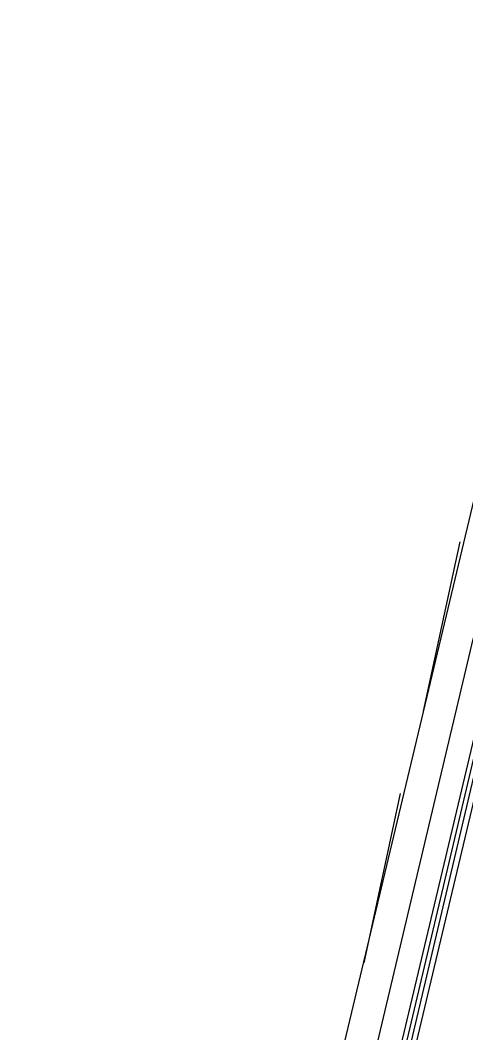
# Model space of a CAD drawing. Header units: feet. Extents: x -84 to 198, y -22 to 181.
# Drawn here: x 119.267 to 120.567, y 87.851 to 90.804 of the extents above; entities that cross this region are included whole.
import ezdxf

# ---------------------------------------------------------------- set-up
doc = ezdxf.new("R2010")
doc.units = ezdxf.units.FT
doc.layers.add('A-LINEA', color=7, linetype='CONTINUOUS')

msp = doc.modelspace()

# ---------------------------------------------------------------- linework, layer by layer
at = {"layer": 'A-LINEA'}
for p, q in [((120.92, 90.8044), (119.2667, 83.8711)), ((120.5467, 89.2844), (120.44, 88.7911)), ((120.3733, 88.5511), (120.2667, 88.0578))]:
    msp.add_line(p, q, dxfattribs=at)
for points in [[(120.24, 87.4311), (120.24, 87.4311), (120.2133, 87.4311), (120.5867, 89.0044)], [(120.6533, 88.9911), (120.2667, 87.3644), (120.2667, 87.3511), (120.28, 87.3511), (120.6667, 88.9911)], [(120.6933, 88.9778), (120.3067, 87.3511), (120.2933, 87.3511), (120.68, 88.9911)]]:
    msp.add_lwpolyline(points, dxfattribs=at)

doc.saveas('drawing.dxf')
